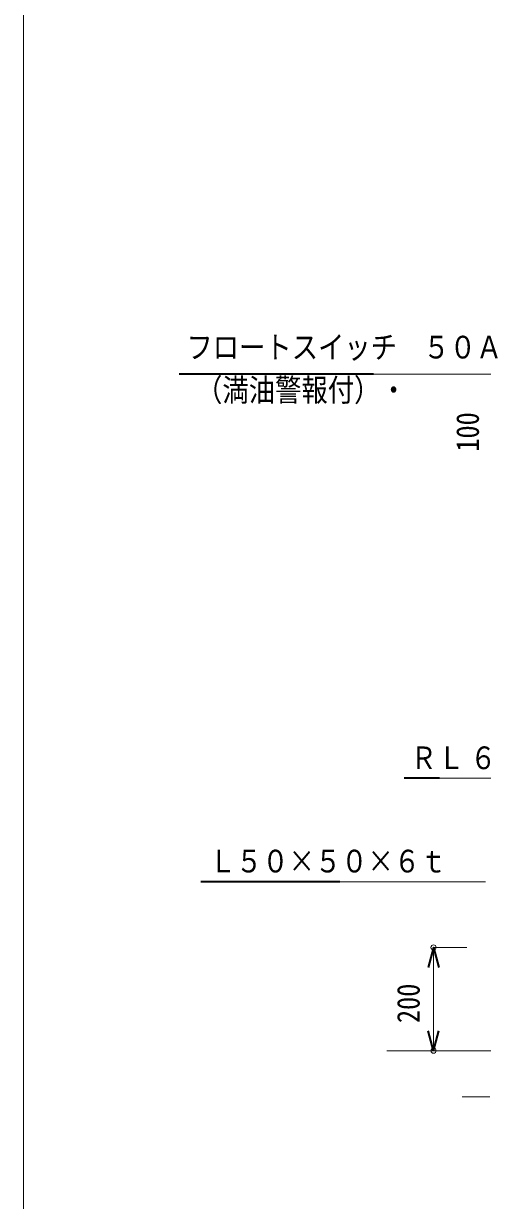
# Model space of a CAD drawing. Units: millimetres, scale not verified, with parts at other scales. Extents: x -7805 to 8215, y -5592 to 5488.
# Drawn here: x -7805 to -6916, y -796 to 1484 of the extents above; entities that cross this region are included whole.
import ezdxf
from ezdxf.enums import TextEntityAlignment as Align

# ---------------------------------------------------------------- set-up
doc = ezdxf.new("R2010")
doc.units = ezdxf.units.MM
doc.header["$LTSCALE"] = 20
doc.header["$PDMODE"] = 32
doc.header["$PDSIZE"] = 10
doc.linetypes.add('DASHED3', pattern=[4, 3, -1])
for name, color, linetype, lineweight in [('2-0_衛生', 4, 'Continuous', 35), ('2-3', 7, 'Continuous', 18), ('6-0', 7, 'Continuous', 18), ('E-0', 7, 'Continuous', 18)]:
    doc.layers.add(name, color=color, linetype=linetype, lineweight=lineweight)
doc.styles.add('ＭＳ ゴシック', font='')
doc.styles.get('ＭＳ ゴシック').set_extended_font_data('MS Gothic')

msp = doc.modelspace()

# ---------------------------------------------------------------- linework, layer by layer
at = {"layer": '2-0_衛生'}
for p, q in [((-7127.1, 804.98), (-7503.3, 804.98)), ((-6998.88, 22.1), (-7067.39, 22.1)), ((-7192.06, -178.77), (-7461.11, -178.77)), ((-7010.5, -305.94), (-7020.86, -344.58)), ((-7010.5, -305.94), (-7000.15, -344.58)), ((-7010.5, -505.94), (-7020.86, -467.3)), ((-7010.5, -505.94), (-7000.15, -467.3))]:
    msp.add_line(p, q, dxfattribs=at)
at = {"layer": '2-3', "color": 4}
for p, q in [((-6678.7, 804.98), (-7127.1, 804.98)), ((-6998.88, 22.1), (-6805.77, 22.1)), ((-6909.65, -178.77), (-7192.06, -178.77)), ((-7010.5, -305.94), (-7010.5, -505.94)), ((-6946.31, -305.94), (-7010.5, -305.94)), ((-6946.31, -505.94), (-7010.5, -505.94))]:
    msp.add_line(p, q, dxfattribs=at)
at = {"layer": '2-3'}
msp.add_line((-7100.9, -505.94), (-5744.92, -505.94), dxfattribs=at)
at = {"layer": '2-3', "color": 4, "linetype": 'DASHED3'}
msp.add_line((-6821.52, -595.53), (-6955.41, -595.53), dxfattribs=at)
at = {"layer": '2-3', "color": 4}
for p in [(-7010.5, -305.94), (-7010.5, -505.94)]:
    msp.add_point(p, dxfattribs=at)
at = {"layer": 'E-0'}
msp.add_line((-7804.67, -5592.1), (-7804.67, 5487.9), dxfattribs=at)

# ---------------------------------------------------------------- texts
at = {"layer": '2-0_衛生', "color": 7, "style": 'ＭＳ ゴシック', "width": 0.85}
msp.add_text('100', height=43.99, rotation=90, dxfattribs=at).set_placement((-6909.52, 654.67), align=Align.BOTTOM_LEFT)
at = {"layer": '6-0', "style": 'ＭＳ ゴシック', "width": 0.85}
for s, p in [('フロートスイッチ  ５０Ａ', (-7489.26, 821.96)), ('（満油警報付）・', (-7470.5, 738.98)), ('Ｌ５０×５０×６ｔ', (-7444.25, -173.79))]:
    msp.add_text(s, height=43.99, dxfattribs=at).set_placement(p, align=Align.BOTTOM_LEFT)
for s, rotation, p in [('Ｒ', 0.002, (-7055.2, 26.33)), ('Ｌ', 0.002, (-7001.77, 26.33)), ('６', 0.002, (-6939.9, 26.33)), ('200', 90, (-7024.26, -452.37))]:
    msp.add_text(s, height=43.99, rotation=rotation, dxfattribs=at).set_placement(p, align=Align.BOTTOM_LEFT)

doc.saveas('drawing.dxf')
